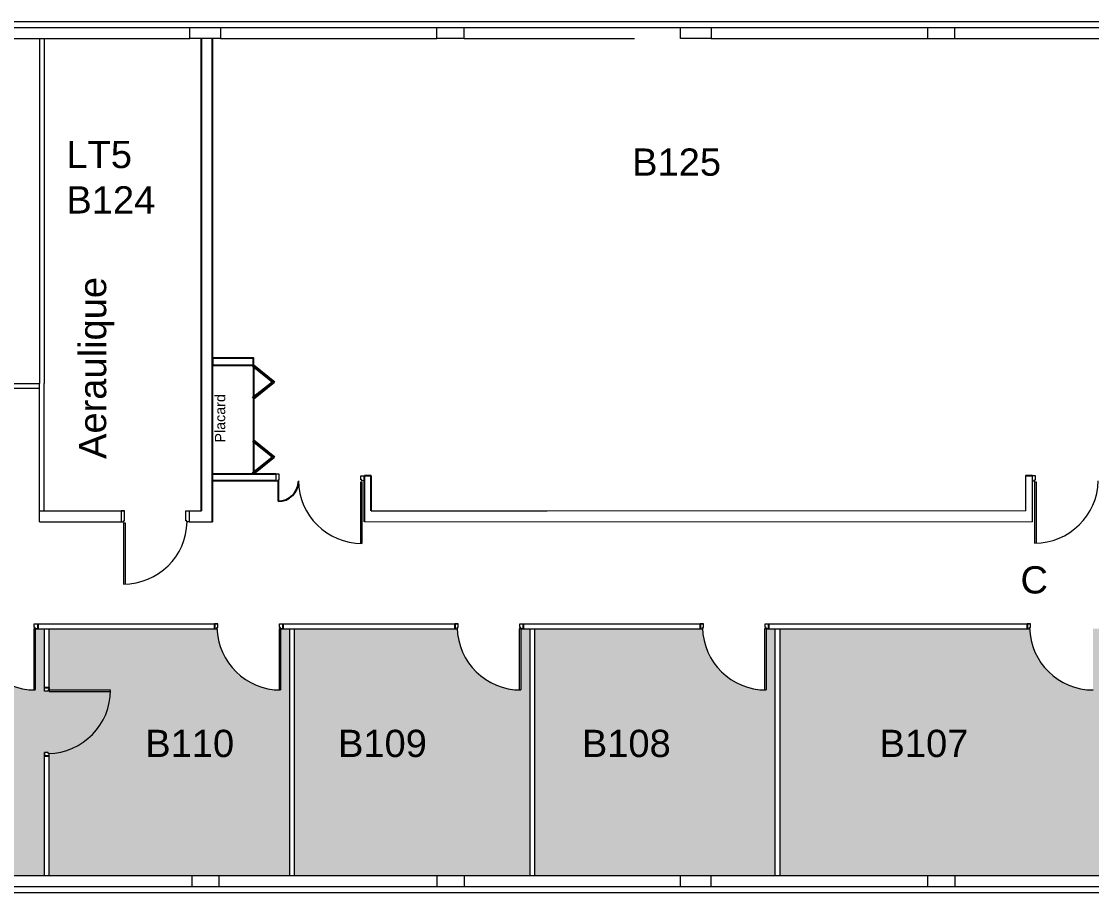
# Model space of a CAD drawing. Header units: millimetres. Extents: x 2006 to 2122, y 764 to 933.
# Drawn here: x 2047.89 to 2063.59, y 813.87 to 826.66 of the extents above; entities that cross this region are included whole.
import ezdxf

# ---------------------------------------------------------------- set-up
doc = ezdxf.new("R2010")
doc.units = ezdxf.units.MM
doc.linetypes.add('CACHE', pattern=[0.375, 0.25, -0.125])
for name, color, linetype in [('B14_Cloisonnement existant', 4, 'Continuous'), ('B14_Maçonnerie Existante', 5, 'Continuous'), ('B14_Menuiseries intérieures', 251, 'Continuous'), ('Nom. Circulation', 1, 'Continuous'), ('Nom. Texte', 250, 'Continuous'), ('SUN', 2, 'Continuous')]:
    doc.layers.add(name, color=color, linetype=linetype)
doc.styles.add('ARIAL', font='arial.ttf')
doc.styles.get("Standard").update_dxf_attribs({"font": 'arial.ttf'})

msp = doc.modelspace()

# ---------------------------------------------------------------- hatches: boundary and pattern name
at = {"layer": 'SUN'}
h = msp.add_hatch(color=256, dxfattribs=at)
h.dxf.hatch_style = 1
h.paths.add_polyline_path([(2048.227, 815.922), (2048.297, 815.922), (2048.297, 815.907, 0.396437), (2049.196, 816.818), (2048.297, 816.818), (2048.227, 816.826), (2048.227, 816.876), (2048.227, 817.741), (2048.091, 817.741), (2048.091, 816.841, -0.403422), (2047.158, 817.741), (2047.123, 817.741), (2045.862, 817.741), (2045.862, 814.117), (2046.787, 814.117), (2047.187, 814.117), (2048.227, 814.117)])
h.paths.add_polyline_path([(2051.827, 817.741), (2051.691, 817.741), (2051.691, 816.841, -0.403422), (2050.758, 817.741), (2050.723, 817.741), (2048.297, 817.741), (2048.297, 816.841), (2049.197, 816.841, -0.403422), (2048.297, 815.907), (2048.297, 815.872), (2048.297, 814.117), (2050.387, 814.117), (2050.787, 814.117), (2051.827, 814.117)])
h.paths.add_polyline_path([(2055.352, 817.741), (2055.216, 817.741), (2055.216, 816.841, -0.403422), (2054.283, 817.741), (2054.248, 817.741), (2051.897, 817.741), (2051.897, 814.117), (2053.987, 814.117), (2054.387, 814.117), (2055.352, 814.117)])
h.paths.add_polyline_path([(2058.952, 817.741), (2058.816, 817.741), (2058.816, 816.841, -0.403422), (2057.883, 817.741), (2057.848, 817.741), (2055.422, 817.741), (2055.422, 814.117), (2057.562, 814.117), (2058.012, 814.117), (2058.952, 814.117)])
h.paths.add_polyline_path([(2063.752, 817.741), (2063.616, 817.741), (2063.616, 816.841, -0.403422), (2062.683, 817.741), (2062.648, 817.741), (2059.022, 817.741), (2059.022, 814.117), (2061.187, 814.117), (2061.587, 814.117), (2063.752, 814.117)])
h.paths.add_polyline_path([(2066.152, 817.741), (2066.016, 817.741), (2066.016, 816.841, -0.403422), (2065.083, 817.741), (2065.048, 817.741), (2063.822, 817.741), (2063.822, 814.117), (2064.787, 814.117), (2065.187, 814.117), (2066.023, 814.117), (2066.152, 814.117)])
h.paths.add_polyline_path([(2069.827, 817.741), (2069.691, 817.741), (2069.691, 816.841, -0.403422), (2068.758, 817.741), (2068.723, 817.741), (2066.222, 817.741), (2066.222, 814.117), (2068.387, 814.117), (2068.787, 814.117), (2069.827, 814.117)])
h.paths.add_polyline_path([(2074.457, 816.741), (2073.057, 816.741), (2073.057, 817.741), (2072.956, 817.741), (2072.956, 816.841, -0.403422), (2072.023, 817.741), (2071.988, 817.741), (2069.897, 817.741), (2069.897, 814.117), (2071.987, 814.117), (2072.387, 814.117), (2074.457, 814.117)])
h.paths.add_polyline_path([(2078.057, 817.741), (2077.921, 817.741), (2077.921, 816.841, -0.403422), (2076.988, 817.741), (2076.953, 817.741), (2074.527, 817.741), (2074.527, 814.117), (2075.587, 814.117), (2075.987, 814.117), (2078.057, 814.117)])
h.paths.add_polyline_path([(2081.657, 815.925), (2081.657, 817.741), (2081.522, 817.741), (2081.486, 817.741), (2081.486, 816.841, -0.403422), (2080.553, 817.741), (2080.518, 817.741), (2080.197, 817.741), (2080.197, 817.171), (2078.127, 817.171), (2078.127, 814.117), (2079.187, 814.117), (2079.587, 814.117), (2081.657, 814.117)])
h.paths.add_polyline_path([(2084.107, 817.741), (2083.972, 817.741), (2083.936, 817.741), (2083.936, 816.841, -0.403422), (2083.003, 817.741), (2082.968, 817.741), (2081.727, 817.741), (2081.727, 815.925), (2081.727, 814.117), (2082.787, 814.117), (2083.187, 814.117), (2084.107, 814.117)])
h.paths.add_polyline_path([(2046.106, 815.637), (2047.611, 815.637), (2047.611, 816.461), (2046.106, 816.461)], flags=24)
h.paths.add_polyline_path([(2049.564, 815.637), (2051.069, 815.637), (2051.069, 816.461), (2049.564, 816.461)], flags=24)
h.paths.add_polyline_path([(2052.393, 815.637), (2053.898, 815.637), (2053.898, 816.461), (2052.393, 816.461)], flags=24)
h.paths.add_polyline_path([(2055.972, 815.637), (2057.477, 815.637), (2057.477, 816.461), (2055.972, 816.461)], flags=24)
h.paths.add_polyline_path([(2060.34, 815.637), (2061.845, 815.637), (2061.845, 816.461), (2060.34, 816.461)], flags=24)
h.paths.add_polyline_path([(2064.186, 815.637), (2065.691, 815.637), (2065.691, 816.461), (2064.186, 816.461)], flags=24)
h.paths.add_polyline_path([(2067.192, 815.637), (2068.697, 815.637), (2068.697, 816.461), (2067.192, 816.461)], flags=24)
h.paths.add_polyline_path([(2071.639, 815.637), (2073.144, 815.637), (2073.144, 816.461), (2071.639, 816.461)], flags=24)
h.paths.add_polyline_path([(2074.832, 815.637), (2076.337, 815.637), (2076.337, 816.461), (2074.832, 816.461)], flags=24)
h.paths.add_polyline_path([(2079.036, 815.637), (2080.541, 815.637), (2080.541, 816.461), (2079.036, 816.461)], flags=24)
h.paths.add_polyline_path([(2081.91, 815.637), (2083.415, 815.637), (2083.415, 816.461), (2081.91, 816.461)], flags=24)

# ---------------------------------------------------------------- linework, layer by layer
at = {"layer": 'B14_Cloisonnement existant', "lineweight": 9, "ltscale": 150}
for p, q in [((2048.152, 826.407), (2048.152, 821.341)), ((2048.222, 826.407), (2048.222, 821.341))]:
    msp.add_line(p, q, dxfattribs=at)
at = {"layer": 'B14_Cloisonnement existant', "lineweight": 9}
for p, q in [((2047.166, 821.341), (2048.152, 821.341)), ((2047.166, 821.271), (2048.152, 821.271)), ((2048.152, 819.311), (2048.152, 821.341)), ((2048.222, 819.471), (2048.222, 821.341)), ((2048.077, 817.811), (2050.773, 817.811)), ((2048.092, 817.741), (2050.758, 817.741)), ((2048.227, 816.876), (2048.227, 817.741)), ((2048.297, 816.858), (2048.297, 817.741)), ((2051.677, 817.811), (2054.298, 817.811)), ((2051.692, 817.741), (2054.283, 817.741)), ((2051.827, 814.117), (2051.827, 817.741)), ((2051.897, 814.117), (2051.897, 817.741)), ((2055.202, 817.811), (2057.898, 817.811)), ((2055.217, 817.741), (2057.883, 817.741)), ((2055.352, 814.117), (2055.352, 817.741)), ((2055.422, 814.117), (2055.422, 817.741)), ((2058.802, 817.811), (2062.698, 817.811)), ((2058.817, 817.741), (2062.683, 817.741)), ((2058.952, 814.117), (2058.952, 817.741)), ((2059.022, 814.117), (2059.022, 817.741)), ((2048.227, 814.117), (2048.227, 815.922)), ((2048.297, 814.117), (2048.297, 815.872))]:
    msp.add_line(p, q, dxfattribs=at)
at = {"layer": 'B14_Cloisonnement existant'}
for p, q in [((2051.622, 820.011), (2050.692, 820.011)), ((2051.622, 819.911), (2050.692, 819.911)), ((2052.921, 819.311), (2052.921, 819.986)), ((2053.021, 819.986), (2052.921, 819.986)), ((2053.021, 819.471), (2053.021, 819.986)), ((2062.722, 819.986), (2062.622, 819.986))]:
    msp.add_line(p, q, dxfattribs=at)
at = {"layer": 'B14_Cloisonnement existant', "lineweight": 9, "ltscale": 7}
for p, q in [((2062.622, 819.986), (2062.622, 819.471)), ((2062.722, 819.986), (2062.722, 819.311))]:
    msp.add_line(p, q, dxfattribs=at)
at = {"layer": 'B14_Cloisonnement existant', "ltscale": 0.1}
msp.add_lwpolyline([(2050.692, 821.611), (2051.292, 821.611), (2051.292, 821.711), (2050.692, 821.711)], close=True, dxfattribs=at)
at = {"layer": 'B14_Maçonnerie Existante', "lineweight": 9, "ltscale": 10}
for p, q in [((2031.903, 826.657), (2072.107, 826.657)), ((2047.187, 826.567), (2050.362, 826.567)), ((2050.812, 826.567), (2053.987, 826.567)), ((2054.387, 826.567), (2057.562, 826.567)), ((2058.012, 826.567), (2061.187, 826.567)), ((2061.587, 826.567), (2064.762, 826.567)), ((2047.187, 826.407), (2050.362, 826.407)), ((2050.812, 826.407), (2053.987, 826.407)), ((2058.012, 826.407), (2061.187, 826.407)), ((2061.587, 826.407), (2064.762, 826.407))]:
    msp.add_line(p, q, dxfattribs=at)
at = {"layer": 'B14_Maçonnerie Existante', "lineweight": 9}
for p, q in [((2050.362, 826.407), (2050.362, 826.567)), ((2050.362, 826.567), (2050.812, 826.567)), ((2050.812, 826.567), (2050.812, 826.407)), ((2053.987, 826.407), (2053.987, 826.567)), ((2053.987, 826.567), (2054.387, 826.567)), ((2054.387, 826.407), (2054.387, 826.567)), ((2057.562, 826.407), (2057.562, 826.567)), ((2057.562, 826.567), (2058.012, 826.567)), ((2058.012, 826.567), (2058.012, 826.407)), ((2061.187, 826.567), (2061.587, 826.567)), ((2050.812, 826.407), (2050.362, 826.407)), ((2054.387, 826.407), (2053.987, 826.407)), ((2058.012, 826.407), (2057.562, 826.407)), ((2061.187, 826.407), (2061.587, 826.407)), ((2048.152, 819.471), (2049.402, 819.471)), ((2050.352, 819.471), (2050.352, 819.311)), ((2050.352, 819.471), (2050.532, 819.471)), ((2053.021, 819.474), (2062.622, 819.471)), ((2053.021, 819.472), (2055.602, 819.471)), ((2048.152, 819.311), (2049.387, 819.311)), ((2050.352, 819.311), (2050.692, 819.311)), ((2052.921, 819.313), (2062.722, 819.311)), ((2050.387, 814.117), (2050.387, 813.957)), ((2050.387, 814.117), (2050.787, 814.117)), ((2050.787, 814.117), (2050.787, 813.957)), ((2053.987, 814.117), (2053.987, 813.957)), ((2053.987, 814.117), (2054.387, 814.117)), ((2054.387, 814.117), (2054.387, 813.957)), ((2057.562, 813.957), (2057.562, 814.117)), ((2057.562, 814.117), (2058.012, 814.117)), ((2058.012, 813.957), (2058.012, 814.117)), ((2061.187, 814.117), (2061.187, 813.957)), ((2061.187, 814.117), (2061.587, 814.117)), ((2061.587, 814.117), (2061.587, 813.957)), ((2057.562, 813.957), (2058.012, 813.957)), ((2061.187, 813.957), (2061.587, 813.957))]:
    msp.add_line(p, q, dxfattribs=at)
at = {"layer": 'B14_Maçonnerie Existante'}
for p, q in [((2050.532, 819.471), (2050.532, 826.407)), ((2050.692, 819.311), (2050.692, 826.407))]:
    msp.add_line(p, q, dxfattribs=at)
at = {"layer": 'B14_Maçonnerie Existante', "linetype": 'CACHE', "lineweight": 9, "ltscale": 10}
msp.add_line((2054.387, 826.407), (2057.562, 826.407), dxfattribs=at)
at = {"layer": 'B14_Maçonnerie Existante', "lineweight": 9, "ltscale": 7}
for p, q in [((2047.187, 814.117), (2050.387, 814.117)), ((2050.787, 814.117), (2053.987, 814.117)), ((2054.387, 814.117), (2057.562, 814.117)), ((2058.012, 814.117), (2061.187, 814.117)), ((2061.587, 814.117), (2064.787, 814.117)), ((2014.815, 813.957), (2061.187, 813.957)), ((2061.587, 813.957), (2064.787, 813.957)), ((2013.732, 813.867), (2084.636, 813.867))]:
    msp.add_line(p, q, dxfattribs=at)
at = {"layer": 'B14_Maçonnerie Existante', "lineweight": 9}
for points in [[(2061.187, 826.567), (2061.187, 826.407)], [(2061.587, 826.407), (2061.587, 826.567)]]:
    msp.add_lwpolyline(points, dxfattribs=at)
at = {"layer": 'B14_Menuiseries intérieures', "ltscale": 0.1}
for p, q in [((2051.279, 821.595), (2051.572, 821.362)), ((2051.292, 821.611), (2051.292, 820.011)), ((2051.292, 821.611), (2051.604, 821.362)), ((2051.279, 821.128), (2051.572, 821.362)), ((2051.292, 821.112), (2051.604, 821.362)), ((2051.279, 820.494), (2051.572, 820.26)), ((2051.292, 820.509), (2051.604, 820.26)), ((2051.279, 820.026), (2051.572, 820.26)), ((2051.292, 820.011), (2051.604, 820.26))]:
    msp.add_line(p, q, dxfattribs=at)
at = {"layer": 'B14_Menuiseries intérieures', "lineweight": 9, "ltscale": 7}
for p, q in [((2051.672, 820.011), (2051.622, 820.011)), ((2051.622, 819.911), (2051.657, 819.911)), ((2051.657, 819.911), (2051.657, 819.926)), ((2051.657, 819.926), (2051.672, 819.926)), ((2051.672, 819.926), (2051.672, 820.011)), ((2052.864, 819.894), (2052.864, 818.994)), ((2052.886, 819.894), (2052.864, 819.894)), ((2052.871, 819.986), (2052.921, 819.986)), ((2052.871, 819.926), (2052.871, 819.986)), ((2052.886, 819.926), (2052.871, 819.926)), ((2052.886, 819.911), (2052.886, 819.926)), ((2052.921, 819.911), (2052.886, 819.911)), ((2052.886, 819.894), (2052.886, 818.994)), ((2062.772, 819.986), (2062.722, 819.986)), ((2062.722, 819.911), (2062.757, 819.911)), ((2062.757, 819.926), (2062.772, 819.926)), ((2062.757, 819.911), (2062.757, 819.926)), ((2062.757, 819.896), (2062.757, 818.996)), ((2062.757, 819.896), (2062.78, 819.896)), ((2062.772, 819.926), (2062.772, 819.986)), ((2062.78, 819.896), (2062.78, 818.996)), ((2049.402, 819.471), (2049.352, 819.471)), ((2049.352, 819.471), (2049.352, 819.311)), ((2049.402, 819.326), (2049.402, 819.471)), ((2050.302, 819.471), (2050.352, 819.471)), ((2050.302, 819.326), (2050.302, 819.471)), ((2049.352, 819.311), (2049.387, 819.311)), ((2049.387, 819.326), (2049.402, 819.326)), ((2049.387, 819.311), (2049.387, 819.326)), ((2049.387, 819.296), (2049.387, 818.396)), ((2049.387, 819.296), (2049.409, 819.296)), ((2049.409, 819.296), (2049.409, 818.396)), ((2050.317, 819.326), (2050.302, 819.326)), ((2050.317, 819.311), (2050.317, 819.326)), ((2050.352, 819.311), (2050.317, 819.311)), ((2048.069, 817.741), (2048.069, 816.841)), ((2048.091, 817.741), (2048.069, 817.741)), ((2048.077, 817.811), (2048.127, 817.811)), ((2048.077, 817.756), (2048.077, 817.811)), ((2048.092, 817.756), (2048.077, 817.756)), ((2048.091, 817.741), (2048.091, 816.841)), ((2048.092, 817.741), (2048.092, 817.756)), ((2048.127, 817.741), (2048.092, 817.741)), ((2050.773, 817.811), (2050.723, 817.811)), ((2050.723, 817.741), (2050.758, 817.741)), ((2050.758, 817.741), (2050.758, 817.756)), ((2050.758, 817.756), (2050.773, 817.756)), ((2050.773, 817.756), (2050.773, 817.811)), ((2051.669, 817.741), (2051.669, 816.841)), ((2051.691, 817.741), (2051.669, 817.741)), ((2051.677, 817.811), (2051.727, 817.811)), ((2051.677, 817.756), (2051.677, 817.811)), ((2051.692, 817.756), (2051.677, 817.756)), ((2051.691, 817.741), (2051.691, 816.841)), ((2051.692, 817.741), (2051.692, 817.756)), ((2051.727, 817.741), (2051.692, 817.741)), ((2054.298, 817.811), (2054.248, 817.811)), ((2054.248, 817.741), (2054.283, 817.741)), ((2054.283, 817.741), (2054.283, 817.756)), ((2054.283, 817.756), (2054.298, 817.756)), ((2054.298, 817.756), (2054.298, 817.811)), ((2055.194, 817.741), (2055.194, 816.841)), ((2055.216, 817.741), (2055.194, 817.741)), ((2055.202, 817.811), (2055.252, 817.811)), ((2055.202, 817.756), (2055.202, 817.811)), ((2055.217, 817.756), (2055.202, 817.756)), ((2055.216, 817.741), (2055.216, 816.841)), ((2055.217, 817.741), (2055.217, 817.756)), ((2055.252, 817.741), (2055.217, 817.741)), ((2057.898, 817.811), (2057.848, 817.811)), ((2057.848, 817.741), (2057.883, 817.741)), ((2057.883, 817.741), (2057.883, 817.756)), ((2057.883, 817.756), (2057.898, 817.756)), ((2057.898, 817.756), (2057.898, 817.811)), ((2058.794, 817.741), (2058.794, 816.841)), ((2058.816, 817.741), (2058.794, 817.741)), ((2058.802, 817.811), (2058.852, 817.811)), ((2058.802, 817.756), (2058.802, 817.811)), ((2058.817, 817.756), (2058.802, 817.756)), ((2058.816, 817.741), (2058.816, 816.841)), ((2058.817, 817.741), (2058.817, 817.756)), ((2058.852, 817.741), (2058.817, 817.741)), ((2062.698, 817.811), (2062.648, 817.811)), ((2062.648, 817.741), (2062.683, 817.741)), ((2062.683, 817.741), (2062.683, 817.756)), ((2062.683, 817.756), (2062.698, 817.756)), ((2062.698, 817.756), (2062.698, 817.811)), ((2048.227, 816.826), (2048.227, 816.876)), ((2048.297, 816.876), (2048.297, 816.841)), ((2048.282, 816.826), (2048.227, 816.826)), ((2048.282, 816.841), (2048.282, 816.826)), ((2048.297, 816.841), (2048.282, 816.841)), ((2048.297, 816.841), (2049.197, 816.841)), ((2048.297, 816.841), (2048.297, 816.818)), ((2048.297, 816.818), (2049.196, 816.818)), ((2048.227, 815.922), (2048.227, 815.872)), ((2048.282, 815.922), (2048.227, 815.922)), ((2048.282, 815.907), (2048.282, 815.922)), ((2048.297, 815.907), (2048.282, 815.907)), ((2048.297, 815.872), (2048.297, 815.907))]:
    msp.add_line(p, q, dxfattribs=at)
at = {"layer": 'B14_Menuiseries intérieures', "lineweight": 9}
for p, q in [((2051.622, 820.011), (2051.622, 819.911)), ((2062.722, 819.986), (2062.722, 819.851)), ((2049.352, 819.471), (2049.352, 819.311)), ((2050.352, 819.471), (2050.352, 819.311)), ((2050.352, 819.471), (2050.352, 819.311))]:
    msp.add_line(p, q, dxfattribs=at)
at = {"layer": 'B14_Menuiseries intérieures'}
for p, q in [((2051.657, 819.911), (2051.657, 819.611)), ((2048.127, 817.811), (2048.127, 817.741)), ((2050.723, 817.811), (2050.723, 817.741)), ((2051.727, 817.811), (2051.727, 817.741)), ((2054.248, 817.811), (2054.248, 817.741)), ((2055.252, 817.811), (2055.252, 817.741)), ((2057.848, 817.811), (2057.848, 817.741)), ((2058.852, 817.811), (2058.852, 817.741)), ((2062.648, 817.811), (2062.648, 817.741)), ((2048.227, 816.876), (2048.297, 816.876)), ((2048.227, 815.872), (2048.297, 815.872))]:
    msp.add_line(p, q, dxfattribs=at)
msp.add_arc((2051.657, 819.911), 0.3, 269.9741, 358.3649, dxfattribs=at)
at = {"layer": 'B14_Menuiseries intérieures', "lineweight": 9}
for centre, start, end in [((2052.886, 819.928), 181.0355, 269.988), ((2062.757, 819.93), 270.012, 358.9645), ((2049.386, 819.33), 270.0204, 358.8294), ((2048.092, 817.775), 181.3194, 269.9773), ((2051.692, 817.775), 181.3194, 269.9773), ((2055.217, 817.775), 181.3194, 269.9773), ((2058.817, 817.775), 181.3194, 269.9773), ((2063.617, 817.775), 181.3194, 269.9773), ((2048.262, 816.841), 271.3194, 359.9773)]:
    msp.add_arc(centre, 0.934, start, end, dxfattribs=at)
at = {"layer": 'B14_Menuiseries intérieures', "lineweight": 9, "ltscale": 7}
for centre, start, end in [((2052.864, 819.894), 90, 180), ((2052.871, 819.926), 90, 180), ((2062.772, 819.926), 0, 90), ((2062.78, 819.896), 0, 90), ((2049.402, 819.326), 0, 90), ((2049.409, 819.296), 0, 90), ((2048.069, 817.741), 90, 180), ((2048.077, 817.756), 90, 180), ((2051.669, 817.741), 90, 180), ((2051.677, 817.756), 90, 180), ((2055.194, 817.741), 90, 180), ((2055.202, 817.756), 90, 180), ((2058.794, 817.741), 90, 180), ((2058.802, 817.756), 90, 180), ((2063.594, 817.741), 90, 180), ((2048.282, 816.826), 180, 270), ((2048.297, 816.818), 180, 270)]:
    msp.add_arc(centre, 0, start, end, dxfattribs=at)

# ---------------------------------------------------------------- texts
at = {"layer": 'Nom. Circulation', "insert": (2062.55, 818.658), "char_height": 0.4, "attachment_point": 1, "style": 'ARIAL'}
msp.add_mtext_dynamic_manual_height_columns('C', width=2.78692, gutter_width=12.5, heights=[0], dxfattribs=at)
at = {"layer": 'Nom. Texte', "char_height": 0.4, "attachment_point": 1}
for s, insert, width in [('LT5\\PB124', (2048.548, 824.903), 2.1893), ('B125', (2056.851, 824.791), 4.3786), ('B110', (2049.705, 816.257), 2.1893), ('B109', (2052.534, 816.257), 2.1893), ('B108', (2056.113, 816.257), 2.1893), ('B107', (2060.481, 816.257), 2.1893)]:
    msp.add_mtext(s, dxfattribs=dict(at, insert=insert, width=width))
at = {"layer": 'Nom. Texte', "width": 2.1893, "attachment_point": 1, "rotation": 90}
for s, insert, char_height in [('Aeraulique', (2048.732, 820.233), 0.4), ('{\\fArial|b0|i0|c0|p34;Placard}', (2050.729, 820.474), 0.15)]:
    msp.add_mtext(s, dxfattribs=dict(at, insert=insert, char_height=char_height))

doc.saveas('drawing.dxf')
